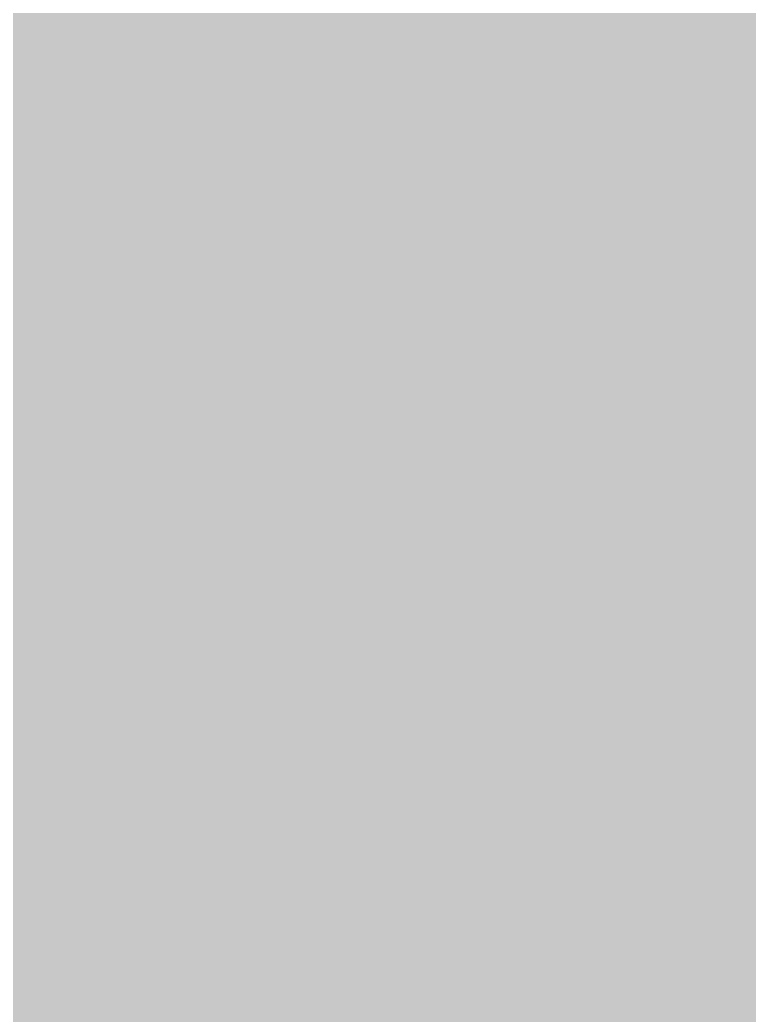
# Model space of a CAD drawing. Header units: millimetres. Extents: x -36138 to -14139, y -92870 to -59988.
# Drawn here: x -23422.46 to -23411.4, y -76109.58 to -76094.47 of the extents above; entities that cross this region are included whole.
import ezdxf
from ezdxf.enums import TextEntityAlignment as Align

# ---------------------------------------------------------------- set-up
doc = ezdxf.new("R2010")
doc.units = ezdxf.units.MM
doc.set_wipeout_variables(frame=1)
doc.layers.add('Техника. Кран Grove GMK 5170', color=251, linetype='Continuous')
doc.layers.add('Техника. Кран Grove GMK 5170 Штрих', color=7, linetype='Continuous', true_color=0xf7d56e)
doc.styles.add('arial', font='arial.ttf')

# ---------------------------------------------------------------- blocks, each defined once
blk = doc.blocks.new('Кран GMK 5170-0216.095601')
at = {"layer": 'Техника. Кран Grove GMK 5170 Штрих', "true_color": 0xadadad, "transparency": 16777216}
h = blk.add_hatch(color=253, dxfattribs=at)
h.dxf.hatch_style = 1
edge = h.paths.add_edge_path()
edge.add_arc((0, 0), 678, 290.515376, 609.484624)
edge.add_line((-237.611, -635), (237.611, -635))
edge = h.paths.add_edge_path(flags=16)
edge.add_arc((0, 0), 347, 0, 360)
at = {"layer": 'Техника. Кран Grove GMK 5170 Штрих', "transparency": 16777216}
h = blk.add_hatch(color=256, dxfattribs=at)
h.dxf.hatch_style = 1
edge = h.paths.add_edge_path()
edge.add_arc((0, 0), 347, 0, 360)
at = {"transparency": 16777216}
blk.add_lwpolyline([(237.611, -635, 5.525838), (-237.611, -635)], format="xyb", close=True, dxfattribs=at)
at = {"color": 0, "linetype": 'ByBlock', "lineweight": -2, "transparency": 16777216}
blk.add_circle((0, 0), 347, dxfattribs=at)
blk = doc.blocks.new('Кран GMK 5170-0223.184714')
at = {"color": 0, "linetype": 'ByBlock', "lineweight": -2, "transparency": 16777216}
blk.add_wipeout([(-7801.415, 2588.168), (-7801.415, 2588.168), (-7776.409, 2584.021), (-7754.11, 2571.971), (-7736.939, 2553.327), (-7726.761, 2530.113), (-7726.761, 2530.113), (-7727.48, 2550.829), (-7719.059, 2569.77), (-7703.197, 2583.113), (-7683.095, 2588.168), (-7121.346, 2588.168), (-7121.346, 2633.417), (-7219.365, 2633.417), (-7219.365, 2657.922), (-7219.365, 2657.922), (-7217.254, 2677.755), (-7208.901, 2695.867), (-7195.187, 2710.348), (-7177.557, 2719.675), (-7177.557, 2719.675), (-7109.015, 2732.691), (-7039.385, 2737.052), (-6969.755, 2732.691), (-6901.214, 2719.675), (-6901.214, 2719.675), (-6883.584, 2710.348), (-6869.87, 2695.867), (-6861.517, 2677.755), (-6859.406, 2657.922), (-6859.406, 2633.417), (-6957.425, 2633.417), (-6957.425, 2569.411), (-5246.952, 2569.411), (-5119.323, 1863.349), (-5119.323, 1830), (-3258.631, 1830), (-1890.003, 1830), (-1224.994, 1830), (-1217, 1864.258), (-982.154, 1864.258), (-979.994, 1894.466), (-980, 1965), (980, 1965), (980, 1894.466), (985.371, 1864.258), (1237.521, 1864.258), (1252.104, 1830), (1731.458, 1830), (3854.103, 1830), (3854.103, 917.897), (4008, 917.893), (4008, 767.104), (3925.824, 767.104), (3925.824, 736.938), (3869.253, 533.339), (3865.426, 533.339), (3865.426, 767.104), (3854.128, 767.104), (3854.128, 906.633), (3824.004, 906.632), (3824.004, 823.676), (3786.234, 823.676), (3786.234, 868.925), (3556.27, 868.925), (3556.27, 906.612), (3165.279, 906.616), (3092.515, 970.708), (2926.602, 970.708), (2926.602, 635.122), (2870.031, 635.122), (2870.031, 1008.395), (2832.385, 1129.059), (-508.182, 1129.018), (-572.241, 895.293), (-638.131, 895.293), (-591.618, 1061.165), (-888.942, 1061.165), (-888.942, 631.403), (-937.952, 631.403), (-937.952, 665.329), (-1204.781, 665.329), (-1204.781, 631.403), (-1253.79, 631.403), (-1253.79, 899.095), (-1323.784, 1136.58), (-4160.291, 1136.58), (-4688.086, 631.837), (-4692.342, 631.837), (-4692.342, 593.695), (-4983.585, 593.675), (-4983.585, 623.799), (-5383.181, 623.799), (-5383.181, 1162.986), (-5601.905, 1162.986), (-5715.007, 970.708), (-5715.007, 661.569), (-5790.381, 661.569), (-5790.381, 955.667), (-6027.907, 1155.424), (-7305.023, 1155.424), (-7490.154, 672.908), (-7566.249, 563.509), (-7747.245, 563.509), (-7785.874, 563.509), (-7785.874, 597.435), (-8184.569, 597.435), (-8207.214, 522.02), (-8708.673, 597.435), (-8882.106, 672.891), (-8882.106, 706.818), (-9070.623, 748.224), (-9212, 748.224), (-9212, 823.68), (-9290, 823.68), (-9290, 910.434), (-9273.185, 910.434), (-9273.185, 910.434), (-9270.313, 923.973), (-9262.229, 935.207), (-9250.304, 942.23), (-9236.56, 943.853), (-9236.56, 943.853), (-9202.897, 943.853), (-9172.361, 989.552), (-8885.867, 989.552), (-8885.867, 1015.916), (-9096.988, 1015.916), (-9096.988, 1015.916), (-9120.924, 1026.134), (-9142.573, 1040.578), (-9161.198, 1058.757), (-9176.163, 1080.05), (-9176.163, 1080.05), (-9176.163, 1080.05), (-9198.137, 1139.343), (-9218.039, 1199.364), (-9235.846, 1260.039), (-9251.537, 1321.295), (-9251.537, 1321.295), (-9251.537, 1321.295), (-9252.485, 1338.321), (-9252.183, 1355.37), (-9250.633, 1372.351), (-9247.842, 1389.173), (-9266.644, 1389.173), (-9266.644, 1389.173), (-9259.851, 1423.501), (-9246.529, 1455.86), (-9227.184, 1485.022), (-9202.552, 1509.878), (-9202.552, 1509.878), (-8844.362, 2546.68), (-8844.362, 2546.68), (-8832.277, 2565.046), (-8815.216, 2578.914), (-8794.768, 2586.992), (-8772.836, 2588.529), (-8772.836, 2588.529), (-8108.65, 2588.293), (-8108.65, 2444.892), (-8637.223, 2444.892), (-8637.223, 2444.892), (-8667.503, 2440.848), (-8695.146, 2427.846), (-8717.569, 2407.1), (-8732.678, 2380.549), (-8732.678, 2380.549), (-8844.836, 2062.759), (-8867.049, 1866.736), (-8867.049, 1866.736), (-8866.08, 1846.865), (-8863.277, 1827.168), (-8858.664, 1807.815), (-8852.279, 1788.972), (-8852.279, 1788.972), (-8852.279, 1788.972), (-8844.801, 1774.168), (-8833.253, 1762.264), (-8818.683, 1754.339), (-8802.414, 1751.115), (-8802.414, 1751.115), (-8180.484, 1751.115), (-8180.484, 1751.115), (-8146.902, 1755.916), (-8116.869, 1771.689), (-8093.855, 1796.611), (-8080.519, 1827.803), (-8078.822, 1836.742), (-8029.767, 2350), (-8029.767, 2350), (-8029.86, 2380.339), (-8041.249, 2408.459), (-8062.292, 2430.313), (-8089.963, 2442.755), (-8108.65, 2444.892), (-8108.65, 2588.282)], dxfattribs=at)
blk.add_blockref('Кран GMK 5170-0216.095601', (300, 720), dxfattribs=at)
blk = doc.blocks.new('*U44')
at = {"color": 0, "linetype": 'ByBlock', "lineweight": -2, "transparency": 16777216}
blk.add_blockref('Кран GMK 5170-0223.184714', (0, 0), dxfattribs=at)
at = {"layer": 'Defpoints', "color": 250, "linetype": 'ByBlock', "lineweight": -2, "transparency": 16777216, "style": 'arial', "width": 0.7}
blk.add_attdef('МАРКА', text='', height=250, rotation=74.0649, dxfattribs=at).set_placement((976.246, 13610.873), align=Align.MIDDLE_CENTER)

msp = doc.modelspace()

# ---------------------------------------------------------------- block references
at = {"layer": 'Техника. Кран Grove GMK 5170', "xscale": -1}
msp.add_blockref('*U44', (-23429.239, -77108.011), dxfattribs=at)

doc.saveas('drawing.dxf')
